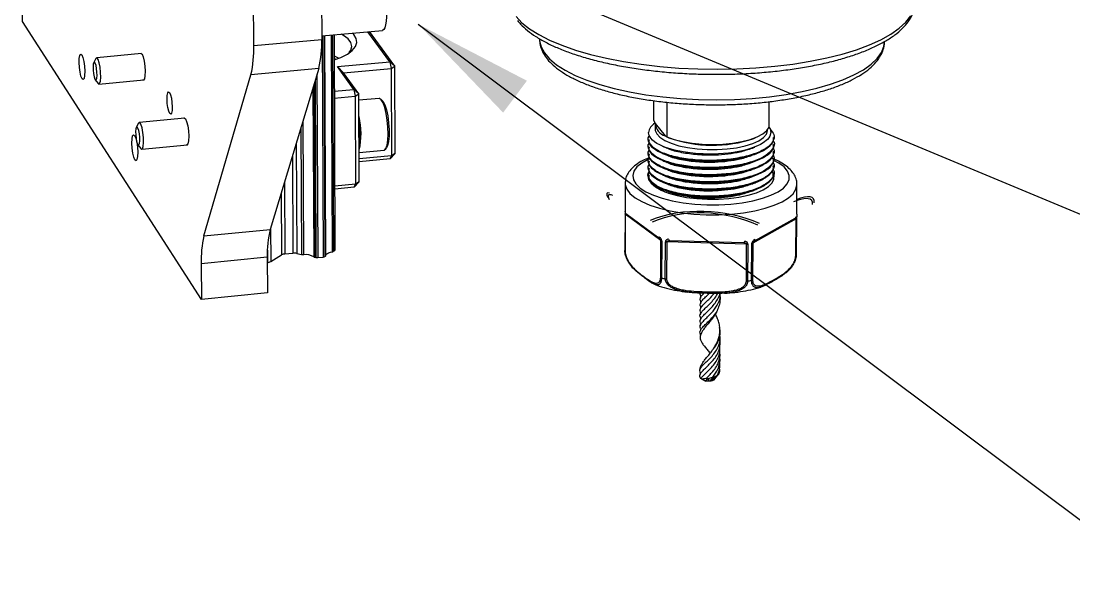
# Model space of a CAD drawing. Header units: millimetres. Extents: x 0 to 279, y 0 to 216.
# Drawn here: x 228.71 to 257.44, y 129.24 to 144.63 of the extents above; entities that cross this region are included whole.
import ezdxf

# ---------------------------------------------------------------- set-up
doc = ezdxf.new("R2010")
doc.units = ezdxf.units.MM
doc.layers.add('DIM', color=1, linetype='Continuous')
doc.dimstyles.new('SLDDIMSTYLE0', dxfattribs={"dimtxt": 0.18, "dimasz": 3.302, "dimexe": 0, "dimexo": 0.0625, "dimgap": 0, "dimtad": 0, "dimtih": 1, "dimtoh": 1, "dimdec": 0, "dimrnd": 1e-09, "dimzin": 0, "dimdsep": 46, "dimtxsty": 'Standard', "dimsah": 1, "dimcen": 0.09, "dimadec": 0, "dimazin": 0, "dimtfac": 3.302, "dimtdec": 0, "dimtofl": 0, "dimtmove": 0, "dimatfit": 3, "dimfxl": 0, "dimfrac": 2, "dimtolj": 1, "dimtzin": 0, "dimarcsym": 0})

msp = doc.modelspace()

# ---------------------------------------------------------------- linework, layer by layer
at = {"color": 7, "linetype": 'Continuous', "lineweight": 25}
for p, q in [((228.745, 144.616), (228.708, 147.431)), ((236.906, 145.744), (236.914, 144.132)), ((235.059, 143.961), (235.048, 145.575)), ((233.634, 137.038), (228.745, 144.616)), ((236.914, 144.226), (238.568, 144.379)), ((237.168, 144.249), (237.194, 138.334)), ((237.208, 144.253), (237.233, 138.349)), ((237.249, 144.257), (237.275, 138.375)), ((238.775, 143.522), (238.168, 144.342)), ((238.912, 143.402), (238.213, 144.346)), ((235.059, 143.961), (236.914, 144.132)), ((236.99, 144.233), (237.018, 138.216)), ((237.029, 138.23), (237.002, 144.234)), ((231.995, 143.743), (230.772, 143.631)), ((237.252, 143.681), (237.379, 143.622)), ((230.752, 143.612), (230.692, 143.5)), ((237.34, 143.389), (238.775, 143.522)), ((237.792, 142.766), (237.34, 143.389)), ((237.34, 143.389), (237.512, 143.221)), ((238.775, 143.522), (238.811, 143.342)), ((238.912, 143.402), (238.775, 143.522)), ((238.811, 143.342), (238.912, 143.402)), ((238.919, 141.02), (238.912, 143.402)), ((233.698, 138.77), (234.982, 143.168)), ((236.833, 143.341), (234.982, 143.168)), ((236.833, 143.341), (235.504, 138.945)), ((237.512, 143.221), (238.811, 143.342)), ((237.93, 142.645), (237.512, 143.221)), ((238.811, 143.342), (238.817, 140.958)), ((230.734, 143.028), (230.812, 142.929)), ((230.835, 142.914), (232.059, 143.028)), ((237.256, 142.716), (237.792, 142.766)), ((237.257, 142.531), (237.827, 142.584)), ((237.792, 142.766), (237.827, 142.584)), ((237.93, 142.645), (237.792, 142.766)), ((237.827, 142.584), (237.93, 142.645)), ((237.827, 142.584), (237.836, 140.184)), ((237.938, 140.246), (237.93, 142.645)), ((238.482, 142.521), (237.93, 142.469)), ((238.565, 142.466), (238.522, 142.504)), ((245.975, 141.919), (245.977, 142.46)), ((246.336, 142.417), (246.331, 141.474)), ((249.123, 141.741), (249.128, 142.434)), ((233.18, 141.983), (231.935, 141.865)), ((231.914, 141.846), (231.854, 141.732)), ((236.347, 141.732), (236.365, 138.264)), ((236.401, 141.911), (236.42, 138.258)), ((245.975, 141.919), (246.016, 141.837)), ((246.014, 141.81), (246.013, 141.68)), ((246.016, 141.837), (246.29, 141.496)), ((249.08, 141.654), (249.08, 141.667)), ((245.832, 141.404), (245.832, 141.389)), ((246.346, 141.468), (246.388, 141.45)), ((248.702, 141.431), (248.744, 141.447)), ((249.258, 141.457), (249.258, 141.472)), ((231.897, 141.252), (231.976, 141.151)), ((232.001, 141.136), (233.246, 141.254)), ((237.936, 141.042), (238.613, 141.107)), ((238.65, 141.131), (238.685, 141.176)), ((245.832, 141.21), (245.831, 141.194)), ((249.255, 141.068), (249.255, 141.083)), ((249.256, 141.262), (249.257, 141.278)), ((238.817, 140.958), (237.936, 140.874)), ((238.783, 140.875), (237.936, 140.794)), ((238.919, 141.02), (238.783, 140.875)), ((238.783, 140.875), (238.817, 140.958)), ((238.919, 141.02), (238.817, 140.958)), ((245.83, 140.821), (245.83, 140.805)), ((245.831, 141.015), (245.831, 141)), ((249.253, 140.873), (249.253, 140.889)), ((245.829, 140.626), (245.829, 140.611)), ((249.252, 140.679), (249.252, 140.694)), ((237.938, 140.246), (237.802, 140.1)), ((237.938, 140.246), (237.836, 140.184)), ((245.828, 140.432), (245.828, 140.417)), ((249.25, 140.484), (249.25, 140.5)), ((237.836, 140.184), (237.267, 140.129)), ((237.802, 140.1), (237.268, 140.049)), ((237.802, 140.1), (237.836, 140.184)), ((245.193, 140.21), (245.19, 139.431)), ((249.876, 139.365), (249.883, 140.17)), ((245.191, 139.372), (245.187, 138.366)), ((245.191, 139.373), (245.191, 139.372)), ((245.198, 139.361), (245.195, 138.355)), ((246.169, 138.645), (245.198, 139.361)), ((245.215, 139.378), (246.116, 138.714)), ((249.858, 139.231), (248.678, 138.575)), ((248.738, 138.64), (249.834, 139.249)), ((249.85, 138.225), (249.858, 139.231)), ((249.869, 139.243), (249.86, 138.236)), ((249.866, 138.281), (249.875, 139.287)), ((233.698, 138.77), (235.504, 138.945)), ((246.164, 137.633), (246.169, 138.645)), ((246.191, 138.635), (246.186, 137.623)), ((246.289, 137.598), (246.294, 138.61)), ((246.327, 138.606), (246.322, 137.594)), ((248.509, 138.545), (246.327, 138.606)), ((246.404, 138.642), (248.43, 138.586)), ((248.502, 137.532), (248.509, 138.545)), ((248.543, 138.547), (248.536, 137.534)), ((248.645, 137.554), (248.653, 138.567)), ((248.678, 138.575), (248.67, 137.562)), ((235.522, 138.068), (235.82, 138.251)), ((235.909, 138.276), (236.127, 138.297)), ((236.236, 138.292), (236.365, 138.264)), ((237.001, 138.205), (237.018, 138.216)), ((237.233, 138.349), (237.275, 138.375)), ((235.428, 138.187), (233.626, 138.01)), ((233.626, 138.01), (233.634, 137.038)), ((235.428, 138.187), (235.434, 137.216)), ((235.429, 138.043), (235.433, 138.043)), ((236.725, 138.187), (236.754, 138.181)), ((236.808, 138.178), (236.956, 138.193)), ((235.434, 137.216), (233.634, 137.038)), ((247.239, 135.145), (247.236, 135.121)), ((247.78, 135.117), (247.772, 135.161)), ((247.232, 134.923), (247.238, 134.892)), ((247.264, 134.883), (247.275, 134.877)), ((247.303, 134.852), (247.393, 134.805)), ((247.471, 134.853), (247.422, 134.857)), ((247.471, 134.853), (247.423, 134.857)), ((247.5, 134.804), (247.46, 134.801)), ((247.489, 134.883), (247.583, 134.918)), ((247.62, 134.845), (247.61, 134.835)), ((247.62, 134.845), (247.7, 134.944)), ((247.726, 134.99), (247.728, 134.988))]:
    msp.add_line(p, q, dxfattribs=at)
at = {"color": 8, "linetype": 'Continuous', "lineweight": 25}
for p, q in [((236.928, 144.227), (236.956, 138.193)), ((236.973, 144.231), (237.001, 138.205)), ((237.29, 143.594), (237.252, 143.612)), ((236.784, 143.18), (236.808, 138.178)), ((236.674, 142.816), (236.697, 138.198)), ((236.702, 142.908), (236.725, 138.187)), ((236.73, 143.001), (236.754, 138.181)), ((236.22, 141.313), (236.236, 138.292)), ((236.112, 140.957), (236.127, 138.297)), ((235.897, 140.246), (235.909, 138.276)), ((235.81, 139.956), (235.82, 138.251)), ((235.516, 138.986), (235.522, 138.068)), ((235.431, 138.38), (235.433, 138.043))]:
    msp.add_line(p, q, dxfattribs=at)
at = {"color": 7, "linetype": 'Continuous', "lineweight": 25, "flags": 128}
for points in [[(238.686, 144.878), (238.683, 144.745), (238.673, 144.626), (238.656, 144.527), (238.633, 144.451), (238.605, 144.401), (238.573, 144.379), (238.568, 144.379)], [(237.252, 143.571), (237.436, 143.641), (237.614, 143.733), (237.748, 143.833), (237.834, 143.94), (237.87, 144.049), (237.855, 144.158), (237.79, 144.264), (237.752, 144.303)], [(237.666, 143.77), (237.707, 143.835), (237.731, 143.939), (237.707, 144.043), (237.633, 144.143), (237.512, 144.238), (237.448, 144.275)], [(230.294, 143.498), (230.298, 143.614), (230.313, 143.695), (230.337, 143.728), (230.367, 143.708), (230.396, 143.639), (230.422, 143.53), (230.44, 143.398), (230.447, 143.264), (230.442, 143.147), (230.427, 143.066), (230.403, 143.034), (230.374, 143.054), (230.344, 143.124), (230.319, 143.233), (230.301, 143.364), (230.294, 143.498)], [(231.965, 143.741), (231.977, 143.749), (232.009, 143.728), (232.041, 143.655), (232.068, 143.541), (232.087, 143.402), (232.095, 143.261)], [(230.685, 143.197), (230.701, 143.112), (230.721, 143.049), (230.743, 143.02), (230.762, 143.028), (230.776, 143.072), (230.782, 143.145), (230.78, 143.237), (230.771, 143.334), (230.754, 143.419), (230.734, 143.482), (230.713, 143.511), (230.694, 143.503), (230.68, 143.459), (230.673, 143.385), (230.675, 143.294), (230.685, 143.197)], [(230.812, 142.929), (230.825, 142.917), (230.853, 142.928), (230.873, 142.992), (230.882, 143.099), (230.88, 143.232), (230.866, 143.371), (230.842, 143.496), (230.813, 143.586), (230.782, 143.628), (230.754, 143.617), (230.752, 143.612)], [(232.095, 143.261), (232.09, 143.139), (232.073, 143.054), (232.047, 143.02), (232.029, 143.025)], [(232.694, 142.502), (232.698, 142.603), (232.712, 142.674), (232.734, 142.702), (232.76, 142.685), (232.787, 142.623), (232.81, 142.528), (232.826, 142.412), (232.833, 142.295), (232.828, 142.193), (232.814, 142.123), (232.792, 142.095), (232.766, 142.113), (232.739, 142.174), (232.716, 142.27), (232.7, 142.385), (232.694, 142.502)], [(238.613, 141.107), (238.623, 141.11), (238.663, 141.153), (238.695, 141.245), (238.715, 141.379), (238.723, 141.546), (238.718, 141.733), (238.7, 141.926), (238.67, 142.11), (238.632, 142.273), (238.587, 142.401), (238.54, 142.486), (238.493, 142.52), (238.482, 142.521)], [(238.565, 142.466), (238.589, 142.438), (238.636, 142.346), (238.679, 142.21), (238.714, 142.043), (238.739, 141.857), (238.752, 141.668), (238.751, 141.492), (238.738, 141.341), (238.712, 141.23), (238.685, 141.176)], [(233.149, 141.98), (233.162, 141.988), (233.194, 141.966), (233.227, 141.891), (233.256, 141.774), (233.275, 141.633), (233.283, 141.489)], [(231.862, 141.341), (231.883, 141.276), (231.906, 141.244), (231.925, 141.25), (231.94, 141.293), (231.947, 141.367), (231.946, 141.46), (231.936, 141.558), (231.92, 141.647), (231.899, 141.712), (231.876, 141.743), (231.857, 141.737), (231.842, 141.694), (231.835, 141.62), (231.836, 141.527), (231.846, 141.429), (231.862, 141.341)], [(231.976, 141.151), (231.989, 141.139), (232.018, 141.148), (232.039, 141.211), (232.05, 141.318), (232.048, 141.453), (232.034, 141.595), (232.009, 141.723), (231.979, 141.817), (231.947, 141.862), (231.918, 141.853), (231.914, 141.846)], [(249.118, 141.735), (249.148, 141.691), (249.165, 141.641), (249.17, 141.593), (249.146, 141.494), (249.116, 141.444), (249.076, 141.397), (248.963, 141.307), (248.889, 141.264), (248.809, 141.224), (248.618, 141.152), (248.509, 141.12), (248.396, 141.092), (248.147, 141.046), (248.013, 141.029), (247.88, 141.016), (247.604, 141.002), (247.462, 141.001), (247.323, 141.005), (247.184, 141.012), (247.045, 141.024), (246.909, 141.041), (246.781, 141.06), (246.539, 141.111), (246.426, 141.142), (246.323, 141.176), (246.228, 141.212), (246.14, 141.252), (246.062, 141.295), (245.997, 141.338), (245.942, 141.384), (245.897, 141.432), (245.864, 141.481), (245.842, 141.534), (245.833, 141.588), (245.833, 141.588)], [(246.013, 141.68), (246.015, 141.65), (246.055, 141.553), (246.142, 141.46), (246.275, 141.373), (246.449, 141.296), (246.659, 141.23), (246.897, 141.179), (247.157, 141.144), (247.43, 141.125), (247.706, 141.125), (247.977, 141.142)], [(246.331, 141.474), (246.531, 141.402), (246.763, 141.343), (247.02, 141.3), (247.294, 141.273), (247.576, 141.264), (247.857, 141.272), (248.128, 141.298), (248.38, 141.341), (248.607, 141.399), (248.799, 141.471), (248.952, 141.553), (249.061, 141.644), (249.123, 141.741)], [(231.732, 141.298), (231.736, 141.417), (231.753, 141.498), (231.778, 141.531), (231.808, 141.51), (231.839, 141.438), (231.856, 141.373)], [(233.283, 141.489), (233.277, 141.365), (233.26, 141.28), (233.233, 141.246), (233.215, 141.251)], [(247.977, 141.142), (248.234, 141.176), (248.469, 141.226), (248.674, 141.29), (248.842, 141.366), (248.968, 141.452), (249.048, 141.545), (249.079, 141.642), (249.08, 141.654)], [(231.865, 141.333), (231.866, 141.325), (231.884, 141.19), (231.892, 141.053), (231.887, 140.935), (231.871, 140.853), (231.845, 140.82), (231.815, 140.842), (231.784, 140.914), (231.757, 141.026), (231.739, 141.161), (231.732, 141.298), (231.732, 141.298)], [(247.443, 139.77), (247.737, 139.77), (248.026, 139.789), (248.3, 139.826), (248.552, 139.878), (248.774, 139.946), (248.96, 140.026), (249.105, 140.117), (249.205, 140.215), (249.256, 140.318), (249.258, 140.423), (249.21, 140.527), (249.207, 140.531)], [(245.833, 140.492), (245.815, 140.413), (245.834, 140.308), (245.902, 140.205), (246.018, 140.107), (246.178, 140.017), (246.378, 139.938), (246.611, 139.872), (246.872, 139.821), (247.152, 139.787), (247.443, 139.77)], [(237.029, 138.243), (237.03, 138.247), (237.037, 138.263), (237.051, 138.277), (237.07, 138.292), (237.094, 138.304), (237.124, 138.316), (237.157, 138.326), (237.194, 138.334)]]:
    msp.add_lwpolyline(points, dxfattribs=at)
at = {"color": 8, "linetype": 'Continuous', "lineweight": 25, "flags": 128}
for points in [[(242.216, 144.76), (242.377, 144.588), (242.584, 144.422), (242.835, 144.263), (243.13, 144.111), (243.465, 143.97), (243.838, 143.84), (244.245, 143.722), (244.682, 143.617), (245.146, 143.527), (245.633, 143.452), (246.138, 143.393), (246.656, 143.351), (247.182, 143.325), (247.713, 143.317), (248.241, 143.327), (248.764, 143.353), (249.276, 143.397), (249.772, 143.457), (250.247, 143.534), (250.698, 143.625), (251.119, 143.731), (251.508, 143.85), (251.861, 143.981), (252.175, 144.124), (252.447, 144.276), (252.675, 144.436), (252.857, 144.603), (252.992, 144.774)], [(242.854, 144.132), (242.857, 144.094), (242.899, 143.927), (242.99, 143.761), (243.131, 143.598), (243.32, 143.441), (243.554, 143.291), (243.832, 143.149), (244.151, 143.018), (244.507, 142.898), (244.897, 142.792), (245.316, 142.7), (245.76, 142.623), (246.225, 142.563), (246.704, 142.519), (247.192, 142.493), (247.685, 142.485), (248.177, 142.495), (248.662, 142.522), (249.134, 142.567), (249.589, 142.629), (250.022, 142.707), (250.427, 142.8), (250.801, 142.908), (251.139, 143.028), (251.438, 143.161), (251.695, 143.303), (251.907, 143.454), (252.072, 143.611), (252.188, 143.774), (252.255, 143.941), (252.272, 144.075)], [(237.252, 143.598), (237.257, 143.595), (237.273, 143.587)], [(245.872, 140.88), (245.818, 140.856), (245.645, 140.758), (245.516, 140.651), (245.434, 140.538), (245.401, 140.421), (245.418, 140.303), (245.485, 140.187), (245.601, 140.076), (245.762, 139.972), (245.965, 139.877), (246.206, 139.795), (246.479, 139.726), (246.777, 139.673), (247.093, 139.637), (247.42, 139.619)], [(247.42, 139.619), (247.75, 139.619), (248.075, 139.637), (248.387, 139.673), (248.678, 139.726), (248.943, 139.795), (249.174, 139.878), (249.366, 139.972), (249.514, 140.076), (249.616, 140.188), (249.669, 140.304), (249.672, 140.421), (249.625, 140.538), (249.53, 140.651), (249.388, 140.758), (249.256, 140.831)], [(245.193, 140.21), (245.195, 140.169), (245.236, 140.047), (245.326, 139.927), (245.464, 139.812), (245.646, 139.706), (245.869, 139.61), (246.129, 139.526), (246.419, 139.457), (246.733, 139.403), (247.065, 139.367), (247.408, 139.348)], [(247.408, 139.348), (247.753, 139.348), (248.093, 139.365), (248.421, 139.401), (248.731, 139.454), (249.014, 139.523), (249.265, 139.606), (249.478, 139.701), (249.65, 139.807), (249.776, 139.921), (249.854, 140.041), (249.882, 140.164), (249.883, 140.176)]]:
    msp.add_lwpolyline(points, dxfattribs=at)
at = {"color": 7, "linetype": 'Continuous', "lineweight": 25}
for centre, radius, start, end in [((232.05, 143.854), 3.01, 346.839, 2.0327), ((233.989, 144.032), 2.927, 346.3458, 1.9638), ((235.937, 141.561), 2.049, 347.2865, 13.1316), ((235.358, 141.496), 2.6, 352.385, 7.9027), ((246.17, 141.55), 0.339, 120.1121, 173.5143), ((246.399, 141.864), 0.384, 183.9372, 253.4538), ((247.573, 144.726), 3.484, 250.1125, 288.9214), ((246.652, 140.788), 0.894, 227.9091, 246.7575), ((245.259, 139.431), 0.0695, 179.8321, 230.2896), ((249.792, 139.305), 0.0696, 306.718, 357.0717), ((249.851, 139.249), 0.0194, 293.202, 341.2446), ((238.23, 138.29), 2.803, 166.4768, 182.1053), ((236.507, 138.119), 2.883, 166.9669, 182.1703), ((246.146, 138.729), 0.0339, 146.3824, 206.1483), ((246.206, 138.701), 0.0671, 236.323, 257.1886), ((246.33, 138.771), 0.165, 257.3042, 268.7064), ((246.45, 138.709), 0.0807, 197.6744, 235.537), ((248.382, 138.654), 0.0836, 305.446, 340.6208), ((248.515, 138.722), 0.177, 268.2227, 279.1067), ((248.639, 138.651), 0.0858, 279.4117, 297.1098), ((248.696, 138.651), 0.0429, 345.281, 32.5196), ((235.922, 138.057), 0.22, 93.3856, 117.6382), ((236.164, 137.933), 0.366, 78.6502, 95.8005), ((236.411, 138.42), 0.163, 253.5324, 273.0573), ((236.462, 137.78), 0.479, 60.706, 95.0994), ((237.011, 138.233), 0.0184, 291.2808, 351.6875), ((237.187, 138.408), 0.0745, 275.1953, 308.1485), ((249.842, 138.242), 0.0195, 293.512, 341.4908), ((249.545, 138.299), 0.321, 348.7184, 356.7793), ((235.42, 138.263), 0.22, 273.4021, 297.6505), ((236.737, 138.258), 0.0717, 235.8218, 260.3638), ((236.79, 138.361), 0.183, 258.6428, 275.8033), ((236.95, 138.302), 0.109, 273.3624, 297.769), ((246.201, 137.688), 0.0667, 236.0486, 257.0525), ((247.223, 141.55), 4.061, 255.2171, 256.7112), ((246.325, 137.757), 0.163, 257.1813, 268.6925), ((248.508, 137.707), 0.175, 268.2056, 279.1958), ((247.756, 142.193), 4.723, 279.5047, 280.8566), ((248.631, 137.638), 0.0851, 279.5109, 297.3461)]:
    msp.add_arc(centre, radius, start, end, dxfattribs=at)
at = {"color": 8, "linetype": 'Continuous', "lineweight": 25}
for centre, radius, start, end in [((245.206, 139.373), 0.0145, 185.3942, 239.9293), ((245.202, 138.368), 0.0146, 185.2614, 239.5483)]:
    msp.add_arc(centre, radius, start, end, dxfattribs=at)
at = {"color": 7, "linetype": 'Continuous', "lineweight": 25}
for centre, major_axis, ratio, start_param, end_param in [((247.521, 137.513), (2.826, -2.419), 0.085067, 2.983862, 3.366092), ((247.477, 137.46), (2.741, -2.422), 0.089803, 2.916337, 3.365668), ((247.561, 137.458), (2.722, 2.282), 0.171754, 6.109859, 6.767929), ((247.521, 137.513), (2.808, 2.275), 0.166279, 6.113317, 6.747523), ((247.521, 137.513), (2.823, -0.369), 0.669702, 1.164188, 2.277332), ((247.518, 137.45), (2.736, -0.396), 0.696856, 1.180718, 2.286451)]:
    msp.add_ellipse(centre, major_axis=major_axis, ratio=ratio, start_param=start_param, end_param=end_param, dxfattribs=at)
for points, knots in [([(242.254, 144.649), (242.281, 144.616), (242.36, 144.521), (242.522, 144.373), (242.752, 144.207), (243.023, 144.051), (243.331, 143.905), (243.673, 143.77), (244.045, 143.648), (244.446, 143.539), (244.871, 143.443), (245.319, 143.361), (245.784, 143.293), (246.264, 143.241), (246.755, 143.203), (247.253, 143.182), (247.752, 143.176), (248.251, 143.186), (248.744, 143.212), (249.227, 143.253), (249.696, 143.31), (250.148, 143.381), (250.579, 143.467), (250.986, 143.566), (251.365, 143.679), (251.714, 143.804), (252.031, 143.941), (252.313, 144.091), (252.558, 144.252), (252.763, 144.426), (252.926, 144.611), (253.04, 144.805), (253.105, 144.987), (253.11, 145.102), (253.112, 145.149)], [0, 0, 0, 0, 0.017048, 0.048905, 0.0812485, 0.1138679, 0.1464019, 0.1787855, 0.2110246, 0.2431439, 0.2751695, 0.3071238, 0.3390246, 0.3708867, 0.4027217, 0.4345396, 0.4663492, 0.4981584, 0.529973, 0.5618008, 0.5936509, 0.6255336, 0.6574612, 0.6894492, 0.7215168, 0.7536882, 0.7859926, 0.8184615, 0.8511153, 0.8839241, 0.9166092, 0.9485816, 0.9791853, 1, 1, 1, 1]), ([(242.858, 144.126), (242.861, 144.076), (242.868, 143.965), (242.932, 143.799), (243.035, 143.63), (243.18, 143.466), (243.369, 143.307), (243.601, 143.157), (243.872, 143.016), (244.177, 142.886), (244.514, 142.769), (244.88, 142.666), (245.27, 142.575), (245.681, 142.499), (246.11, 142.438), (246.553, 142.392), (247.005, 142.361), (247.463, 142.346), (247.922, 142.347), (248.377, 142.364), (248.824, 142.397), (249.259, 142.446), (249.678, 142.509), (250.077, 142.587), (250.452, 142.679), (250.8, 142.784), (251.119, 142.903), (251.405, 143.034), (251.656, 143.177), (251.871, 143.334), (252.044, 143.503), (252.169, 143.678), (252.244, 143.86), (252.276, 143.991), (252.27, 144.063), (252.27, 144.072)], [0, 0, 0, 0, 0.02323, 0.051031, 0.079647, 0.109747, 0.141258, 0.173548, 0.205981, 0.238261, 0.270356, 0.302294, 0.334108, 0.36583, 0.397485, 0.429091, 0.460666, 0.492222, 0.523771, 0.555324, 0.586888, 0.618476, 0.650101, 0.681779, 0.71353, 0.745381, 0.777364, 0.80952, 0.841889, 0.874485, 0.907178, 0.939374, 0.966801, 0.995976, 1, 1, 1, 1]), ([(249.151, 141.683), (249.191, 141.635), (249.285, 141.522), (249.244, 141.337), (249.057, 141.153), (248.723, 140.997), (248.279, 140.885), (247.764, 140.827), (247.231, 140.826), (246.725, 140.884), (246.299, 140.992), (245.987, 141.139), (245.838, 141.311), (245.8, 141.436), (245.855, 141.494), (245.857, 141.496)], [0, 0, 0, 0, 0.065238, 0.150765, 0.234888, 0.319472, 0.404857, 0.488433, 0.573864, 0.658333, 0.742565, 0.828066, 0.911673, 0.996948, 1, 1, 1, 1]), ([(245.85, 141.388), (245.845, 141.37), (245.824, 141.293), (245.95, 141.157), (246.221, 141.004), (246.63, 140.887), (247.122, 140.818), (247.613, 140.807), (248.054, 140.841), (248.456, 140.909), (248.833, 141.023), (249.117, 141.185), (249.259, 141.337), (249.243, 141.43), (249.238, 141.457)], [0, 0, 0, 0, 0.030846, 0.127705, 0.226499, 0.324734, 0.421974, 0.521098, 0.595633, 0.670445, 0.76451, 0.861658, 0.960005, 1, 1, 1, 1]), ([(246.29, 141.496), (246.299, 141.49), (246.313, 141.482), (246.327, 141.476), (246.331, 141.474)], [0, 0, 0, 0, 0.712112, 1, 1, 1, 1]), ([(249.232, 141.169), (249.237, 141.162), (249.288, 141.09), (249.234, 140.947), (249.055, 140.763), (248.719, 140.606), (248.277, 140.494), (247.762, 140.436), (247.228, 140.435), (246.723, 140.493), (246.297, 140.601), (245.985, 140.749), (245.836, 140.921), (245.799, 141.048), (245.856, 141.108), (245.859, 141.111)], [0, 0, 0, 0, 0.010171, 0.100547, 0.189439, 0.278817, 0.369043, 0.457357, 0.547631, 0.636889, 0.725895, 0.816244, 0.90459, 0.994699, 1, 1, 1, 1]), ([(249.234, 141.364), (249.239, 141.356), (249.29, 141.285), (249.235, 141.142), (249.057, 140.958), (248.721, 140.802), (248.278, 140.689), (247.763, 140.631), (247.229, 140.631), (246.724, 140.688), (246.298, 140.797), (245.986, 140.944), (245.837, 141.116), (245.8, 141.243), (245.857, 141.302), (245.86, 141.306)], [0, 0, 0, 0, 0.01026, 0.100619, 0.189494, 0.278856, 0.369065, 0.457362, 0.547619, 0.636861, 0.72585, 0.816182, 0.904511, 0.994604, 1, 1, 1, 1]), ([(245.849, 141.194), (245.844, 141.175), (245.823, 141.099), (245.95, 140.962), (246.22, 140.809), (246.629, 140.691), (247.121, 140.622), (247.612, 140.612), (248.053, 140.645), (248.454, 140.713), (248.831, 140.828), (249.115, 140.99), (249.257, 141.143), (249.241, 141.235), (249.237, 141.262)], [0, 0, 0, 0, 0.030846, 0.127705, 0.226499, 0.324734, 0.421974, 0.521098, 0.595633, 0.670445, 0.76451, 0.861658, 0.960005, 1, 1, 1, 1]), ([(246.216, 141.217), (246.237, 141.209), (246.278, 141.191), (246.32, 141.174), (246.341, 141.165)], [0, 0, 0, 0, 0.500021, 1, 1, 1, 1]), ([(246.347, 141.166), (246.355, 141.162), (246.446, 141.111), (246.728, 141.045), (247.163, 140.981), (247.61, 140.973), (248.006, 141.005), (248.364, 141.063), (248.559, 141.131), (248.664, 141.167)], [0, 0, 0, 0, 0.018049, 0.199489, 0.37909, 0.562171, 0.699695, 0.837721, 1, 1, 1, 1]), ([(248.666, 141.166), (248.687, 141.174), (248.71, 141.183), (248.733, 141.193), (248.736, 141.194)], [0, 0, 0, 0, 0.887963, 1, 1, 1, 1]), ([(245.849, 140.9), (245.79, 140.875), (245.656, 140.819), (245.487, 140.713), (245.346, 140.59), (245.253, 140.457), (245.2, 140.331), (245.198, 140.247), (245.198, 140.211)], [0, 0, 0, 0, 0.16116, 0.360826, 0.564145, 0.730456, 0.883834, 1, 1, 1, 1]), ([(249.231, 140.975), (249.236, 140.967), (249.287, 140.896), (249.232, 140.752), (249.054, 140.567), (248.718, 140.411), (248.275, 140.298), (247.761, 140.24), (247.227, 140.24), (246.722, 140.297), (246.296, 140.406), (245.984, 140.554), (245.835, 140.727), (245.798, 140.854), (245.855, 140.913), (245.858, 140.917)], [0, 0, 0, 0, 0.010083, 0.100476, 0.189384, 0.278779, 0.369021, 0.457352, 0.547642, 0.636917, 0.72594, 0.816305, 0.904668, 0.994794, 1, 1, 1, 1]), ([(245.847, 140.805), (245.842, 140.786), (245.821, 140.709), (245.948, 140.573), (246.218, 140.418), (246.627, 140.3), (247.119, 140.231), (247.609, 140.221), (248.05, 140.254), (248.452, 140.322), (248.828, 140.437), (249.112, 140.6), (249.254, 140.753), (249.238, 140.846), (249.234, 140.873)], [0, 0, 0, 0, 0.030846, 0.127705, 0.226499, 0.324734, 0.421974, 0.521098, 0.595633, 0.670445, 0.76451, 0.861658, 0.960005, 1, 1, 1, 1]), ([(245.848, 140.999), (245.843, 140.981), (245.822, 140.904), (245.949, 140.767), (246.219, 140.613), (246.628, 140.496), (247.12, 140.427), (247.611, 140.416), (248.052, 140.45), (248.453, 140.518), (248.83, 140.632), (249.113, 140.795), (249.256, 140.948), (249.24, 141.041), (249.235, 141.068)], [0, 0, 0, 0, 0.030846, 0.127705, 0.226499, 0.324734, 0.421974, 0.521098, 0.595633, 0.670445, 0.76451, 0.861658, 0.960005, 1, 1, 1, 1]), ([(246.216, 141.021), (246.237, 141.013), (246.278, 140.996), (246.32, 140.978), (246.34, 140.97)], [0, 0, 0, 0, 0.500023, 1, 1, 1, 1]), ([(246.219, 140.825), (246.239, 140.816), (246.28, 140.799), (246.322, 140.782), (246.342, 140.773)], [0, 0, 0, 0, 0.500026, 1, 1, 1, 1]), ([(246.347, 140.971), (246.355, 140.966), (246.445, 140.916), (246.727, 140.849), (247.162, 140.786), (247.608, 140.778), (248.005, 140.809), (248.363, 140.868), (248.558, 140.936), (248.664, 140.972)], [0, 0, 0, 0, 0.017687, 0.199094, 0.37866, 0.561707, 0.699205, 0.837205, 1, 1, 1, 1]), ([(249.877, 140.179), (249.878, 140.206), (249.879, 140.281), (249.834, 140.4), (249.753, 140.528), (249.634, 140.647), (249.473, 140.758), (249.327, 140.838), (249.225, 140.876), (249.202, 140.884)], [0, 0, 0, 0, 0.084251, 0.237222, 0.393669, 0.563585, 0.749574, 0.944232, 1, 1, 1, 1]), ([(249.228, 140.586), (249.233, 140.579), (249.284, 140.507), (249.229, 140.363), (249.051, 140.178), (248.715, 140.021), (248.273, 139.908), (247.758, 139.849), (247.225, 139.849), (246.72, 139.907), (246.294, 140.016), (245.982, 140.165), (245.833, 140.338), (245.796, 140.465), (245.853, 140.525), (245.856, 140.528)], [0, 0, 0, 0, 0.009907, 0.100333, 0.189274, 0.278702, 0.368978, 0.457341, 0.547665, 0.636973, 0.726029, 0.816428, 0.904823, 0.994982, 1, 1, 1, 1]), ([(249.23, 140.78), (249.235, 140.773), (249.285, 140.701), (249.231, 140.558), (249.052, 140.373), (248.717, 140.216), (248.274, 140.103), (247.759, 140.045), (247.226, 140.044), (246.721, 140.102), (246.295, 140.211), (245.983, 140.359), (245.834, 140.532), (245.797, 140.66), (245.854, 140.719), (245.857, 140.722)], [0, 0, 0, 0, 0.009994, 0.100404, 0.189329, 0.278741, 0.369, 0.457347, 0.547654, 0.636945, 0.725984, 0.816367, 0.904745, 0.994888, 1, 1, 1, 1]), ([(245.846, 140.61), (245.841, 140.592), (245.82, 140.515), (245.947, 140.378), (246.218, 140.223), (246.626, 140.105), (247.117, 140.036), (247.608, 140.025), (248.049, 140.059), (248.45, 140.127), (248.827, 140.242), (249.11, 140.405), (249.253, 140.559), (249.237, 140.652), (249.232, 140.679)], [0, 0, 0, 0, 0.030846, 0.127705, 0.226499, 0.324734, 0.421974, 0.521098, 0.595633, 0.670445, 0.76451, 0.861658, 0.960005, 1, 1, 1, 1]), ([(246.224, 140.627), (246.246, 140.618), (246.29, 140.6), (246.334, 140.582), (246.355, 140.573)], [0, 0, 0, 0, 0.5000103, 1, 1, 1, 1]), ([(246.348, 140.774), (246.356, 140.77), (246.445, 140.72), (246.726, 140.654), (247.161, 140.59), (247.607, 140.582), (248.003, 140.613), (248.362, 140.672), (248.557, 140.74), (248.662, 140.777)], [0, 0, 0, 0, 0.015862, 0.197626, 0.377546, 0.560954, 0.698723, 0.836994, 1, 1, 1, 1]), ([(246.359, 140.573), (246.362, 140.571), (246.449, 140.523), (246.726, 140.459), (247.16, 140.395), (247.606, 140.387), (248.002, 140.418), (248.36, 140.477), (248.554, 140.545), (248.659, 140.581)], [0, 0, 0, 0, 0.0078, 0.191239, 0.372817, 0.557914, 0.696952, 0.836498, 1, 1, 1, 1]), ([(245.846, 140.416), (245.841, 140.398), (245.82, 140.32), (245.946, 140.183), (246.217, 140.028), (246.625, 139.91), (247.116, 139.84), (247.607, 139.83), (248.048, 139.863), (248.449, 139.932), (248.825, 140.047), (249.109, 140.21), (249.251, 140.364), (249.235, 140.457), (249.231, 140.484)], [0, 0, 0, 0, 0.030846, 0.127705, 0.226499, 0.324734, 0.421974, 0.521098, 0.595633, 0.670445, 0.76451, 0.861658, 0.960005, 1, 1, 1, 1]), ([(246.221, 140.237), (246.242, 140.229), (246.283, 140.212), (246.324, 140.195), (246.345, 140.186)], [0, 0, 0, 0, 0.50002, 1, 1, 1, 1]), ([(246.225, 140.431), (246.246, 140.423), (246.287, 140.406), (246.328, 140.388), (246.349, 140.38)], [0, 0, 0, 0, 0.500017, 1, 1, 1, 1]), ([(246.353, 140.38), (246.358, 140.377), (246.446, 140.329), (246.724, 140.263), (247.159, 140.199), (247.605, 140.191), (248.001, 140.223), (248.357, 140.281), (248.55, 140.349), (248.653, 140.385)], [0, 0, 0, 0, 0.010983, 0.194249, 0.375657, 0.560581, 0.699489, 0.838903, 1, 1, 1, 1]), ([(248.647, 140.185), (248.668, 140.193), (248.708, 140.209), (248.749, 140.226), (248.77, 140.234)], [0, 0, 0, 0, 0.499985, 1, 1, 1, 1]), ([(246.22, 140.042), (246.241, 140.034), (246.282, 140.017), (246.323, 140), (246.343, 139.991)], [0, 0, 0, 0, 0.500023, 1, 1, 1, 1]), ([(246.349, 139.992), (246.354, 139.989), (246.443, 139.939), (246.722, 139.873), (247.156, 139.809), (247.602, 139.801), (247.998, 139.832), (248.35, 139.89), (248.54, 139.957), (248.64, 139.992)], [0, 0, 0, 0, 0.013052, 0.196861, 0.378807, 0.564278, 0.703598, 0.843425, 1, 1, 1, 1]), ([(246.35, 140.187), (246.355, 140.183), (246.444, 140.134), (246.723, 140.068), (247.157, 140.004), (247.604, 139.996), (247.999, 140.027), (248.353, 140.086), (248.543, 140.152), (248.644, 140.187)], [0, 0, 0, 0, 0.012923, 0.1965, 0.378214, 0.56345, 0.702592, 0.842242, 1, 1, 1, 1]), ([(248.643, 139.989), (248.664, 139.997), (248.705, 140.014), (248.746, 140.03), (248.767, 140.038)], [0, 0, 0, 0, 0.499977, 1, 1, 1, 1]), ([(245.19, 139.431), (245.19, 139.43), (245.19, 139.428), (245.191, 139.415), (245.191, 139.396), (245.191, 139.38), (245.191, 139.373)], [0, 0, 0, 0, 0.303321, 0.623696, 0.830951, 1, 1, 1, 1]), ([(245.198, 139.361), (245.198, 139.363), (245.198, 139.367), (245.2, 139.373), (245.202, 139.38), (245.208, 139.381), (245.213, 139.379), (245.215, 139.378)], [0, 0, 0, 0, 0.073781, 0.124963, 0.307499, 0.64616, 1, 1, 1, 1]), ([(249.876, 139.365), (249.876, 139.357), (249.875, 139.34), (249.875, 139.312), (249.875, 139.295), (249.875, 139.287)], [0, 0, 0, 0, 0.352463, 0.709104, 1, 1, 1, 1]), ([(249.834, 139.249), (249.839, 139.251), (249.847, 139.253), (249.855, 139.247), (249.857, 139.242), (249.858, 139.237), (249.858, 139.233), (249.858, 139.231)], [0, 0, 0, 0, 0.578008, 0.777709, 0.869572, 0.944206, 1, 1, 1, 1]), ([(249.869, 139.243), (249.869, 139.246), (249.869, 139.258), (249.869, 139.275), (249.867, 139.296), (249.864, 139.299), (249.861, 139.302)], [0, 0, 0, 0, 0.078333, 0.284462, 0.49048, 1, 1, 1, 1]), ([(246.116, 138.714), (246.128, 138.704), (246.144, 138.69), (246.161, 138.669), (246.166, 138.658), (246.168, 138.651), (246.169, 138.647), (246.169, 138.645)], [0, 0, 0, 0, 0.578008, 0.777709, 0.869572, 0.944206, 1, 1, 1, 1]), ([(246.191, 138.635), (246.191, 138.639), (246.19, 138.652), (246.183, 138.674), (246.166, 138.701), (246.144, 138.726), (246.127, 138.74), (246.118, 138.747)], [0, 0, 0, 0, 0.078188, 0.283934, 0.489569, 0.740446, 1, 1, 1, 1]), ([(246.373, 138.684), (246.361, 138.681), (246.338, 138.674), (246.312, 138.656), (246.297, 138.634), (246.295, 138.617), (246.294, 138.61)], [0, 0, 0, 0, 0.303321, 0.623696, 0.830951, 1, 1, 1, 1]), ([(246.327, 138.606), (246.327, 138.608), (246.327, 138.612), (246.332, 138.62), (246.346, 138.63), (246.372, 138.638), (246.393, 138.641), (246.404, 138.642)], [0, 0, 0, 0, 0.073781, 0.124963, 0.307499, 0.64616, 1, 1, 1, 1]), ([(248.43, 138.586), (248.439, 138.584), (248.458, 138.581), (248.478, 138.574), (248.492, 138.567), (248.498, 138.563), (248.503, 138.559), (248.505, 138.556), (248.507, 138.553), (248.509, 138.55), (248.509, 138.548), (248.509, 138.546), (248.509, 138.545)], [0, 0, 0, 0, 0.2872422, 0.5779162, 0.677097, 0.7776128, 0.8232493, 0.8694536, 0.9064024, 0.9441604, 0.9717813, 1, 1, 1, 1]), ([(248.543, 138.547), (248.543, 138.549), (248.543, 138.552), (248.542, 138.56), (248.539, 138.57), (248.533, 138.581), (248.525, 138.591), (248.512, 138.603), (248.491, 138.616), (248.471, 138.623), (248.461, 138.626)], [0, 0, 0, 0, 0.038929, 0.078143, 0.179307, 0.284551, 0.386491, 0.490322, 0.740829, 1, 1, 1, 1]), ([(248.733, 138.674), (248.721, 138.666), (248.698, 138.65), (248.672, 138.621), (248.656, 138.591), (248.654, 138.574), (248.653, 138.567)], [0, 0, 0, 0, 0.303321, 0.623696, 0.830951, 1, 1, 1, 1]), ([(248.678, 138.575), (248.678, 138.577), (248.678, 138.581), (248.682, 138.591), (248.693, 138.606), (248.713, 138.624), (248.73, 138.635), (248.738, 138.64)], [0, 0, 0, 0, 0.073781, 0.124963, 0.307499, 0.64616, 1, 1, 1, 1]), ([(246.1, 137.436), (246.092, 137.434), (246.081, 137.431), (246.061, 137.431), (246.041, 137.433), (246.015, 137.44), (245.985, 137.452), (245.947, 137.47), (245.907, 137.495), (245.876, 137.515), (245.856, 137.529), (245.838, 137.541), (245.818, 137.556), (245.791, 137.576), (245.754, 137.603), (245.707, 137.638), (245.667, 137.668), (245.632, 137.695), (245.597, 137.722), (245.553, 137.758), (245.509, 137.794), (245.469, 137.831), (245.427, 137.871), (245.385, 137.916), (245.35, 137.959), (245.324, 137.993), (245.304, 138.023), (245.285, 138.052), (245.268, 138.083), (245.253, 138.112), (245.236, 138.148), (245.215, 138.201), (245.2, 138.257), (245.191, 138.31), (245.188, 138.343), (245.187, 138.362), (245.187, 138.367)], [0, 0, 0, 0, 0.028471, 0.042952, 0.072037, 0.101309, 0.133324, 0.178182, 0.228359, 0.266114, 0.279324, 0.292534, 0.322524, 0.343947, 0.378246, 0.438304, 0.485514, 0.498393, 0.542391, 0.586415, 0.627415, 0.66543, 0.702137, 0.743945, 0.784439, 0.803976, 0.818017, 0.846196, 0.860354, 0.873662, 0.89498, 0.919033, 0.95482, 0.973177, 0.99209, 1, 1, 1, 1]), ([(245.195, 138.355), (245.195, 138.351), (245.195, 138.324), (245.202, 138.273), (245.224, 138.192), (245.26, 138.109), (245.33, 137.994), (245.431, 137.879), (245.603, 137.73), (245.772, 137.605), (245.936, 137.505), (246.035, 137.474), (246.108, 137.488), (246.144, 137.532), (246.161, 137.58), (246.163, 137.615), (246.164, 137.633)], [0, 0, 0, 0, 0.005975, 0.034246, 0.062281, 0.109823, 0.157083, 0.2724, 0.391057, 0.6341, 0.738275, 0.841878, 0.911974, 0.951957, 0.975921, 1, 1, 1, 1]), ([(248.67, 137.562), (248.67, 137.558), (248.671, 137.532), (248.679, 137.49), (248.706, 137.441), (248.751, 137.411), (248.836, 137.396), (248.96, 137.426), (249.17, 137.524), (249.376, 137.641), (249.574, 137.774), (249.694, 137.885), (249.782, 138.002), (249.826, 138.097), (249.846, 138.168), (249.848, 138.205), (249.85, 138.225)], [0, 0, 0, 0, 0.005975, 0.034246, 0.062281, 0.109823, 0.157083, 0.2724, 0.391057, 0.6341, 0.738275, 0.841878, 0.911974, 0.951957, 0.975921, 1, 1, 1, 1]), ([(249.86, 138.236), (249.859, 138.214), (249.856, 138.169), (249.837, 138.101), (249.814, 138.047), (249.787, 137.996), (249.76, 137.953), (249.728, 137.909), (249.701, 137.877), (249.671, 137.845), (249.641, 137.815), (249.603, 137.78), (249.558, 137.744), (249.504, 137.703), (249.448, 137.666), (249.406, 137.639), (249.379, 137.623), (249.356, 137.608), (249.329, 137.593), (249.294, 137.572), (249.247, 137.545), (249.185, 137.51), (249.121, 137.474), (249.063, 137.444), (249.02, 137.422), (248.986, 137.406), (248.956, 137.393), (248.928, 137.382), (248.901, 137.372), (248.872, 137.364), (248.838, 137.356), (248.804, 137.353), (248.779, 137.355), (248.759, 137.358), (248.745, 137.363), (248.736, 137.366)], [0, 0, 0, 0, 0.031316, 0.061856, 0.092203, 0.111256, 0.141974, 0.166287, 0.194342, 0.20861, 0.237265, 0.266106, 0.297648, 0.341843, 0.391279, 0.428477, 0.441491, 0.454507, 0.484055, 0.505161, 0.538953, 0.598125, 0.657325, 0.700674, 0.744048, 0.768849, 0.790649, 0.821899, 0.843844, 0.864362, 0.899259, 0.939156, 0.958404, 0.972237, 1, 1, 1, 1]), ([(249.848, 138.161), (249.853, 138.177), (249.864, 138.212), (249.862, 138.248), (249.861, 138.266)], [0, 0, 0, 0, 0.490918, 1, 1, 1, 1]), ([(245.999, 137.449), (246.019, 137.441), (246.117, 137.398), (246.321, 137.341), (246.602, 137.275), (246.802, 137.248), (246.899, 137.234)], [0, 0, 0, 0, 0.078988, 0.395661, 0.705577, 1, 1, 1, 1]), ([(248.494, 137.413), (248.489, 137.406), (248.479, 137.393), (248.461, 137.374), (248.442, 137.356), (248.419, 137.338), (248.385, 137.316), (248.341, 137.293), (248.296, 137.274), (248.248, 137.258), (248.198, 137.243), (248.135, 137.23), (248.064, 137.218), (247.98, 137.208), (247.884, 137.202), (247.803, 137.199), (247.738, 137.198), (247.693, 137.198), (247.644, 137.198), (247.593, 137.198), (247.519, 137.199), (247.419, 137.202), (247.318, 137.205), (247.235, 137.208), (247.164, 137.212), (247.084, 137.216), (246.991, 137.224), (246.903, 137.233), (246.818, 137.245), (246.732, 137.26), (246.646, 137.281), (246.569, 137.306), (246.505, 137.334), (246.453, 137.362), (246.408, 137.392), (246.376, 137.419), (246.34, 137.456), (246.323, 137.485), (246.31, 137.507)], [0, 0, 0, 0, 0.011634, 0.023266, 0.034896, 0.04731, 0.061977, 0.088332, 0.113382, 0.126816, 0.154165, 0.181672, 0.210557, 0.246785, 0.291577, 0.333026, 0.350822, 0.375725, 0.38986, 0.414092, 0.440354, 0.484824, 0.54145, 0.569772, 0.590508, 0.631993, 0.672065, 0.709305, 0.744521, 0.78152, 0.820304, 0.857816, 0.884316, 0.910951, 0.933525, 0.954895, 0.966267, 1, 1, 1, 1]), ([(246.322, 137.594), (246.322, 137.589), (246.322, 137.563), (246.338, 137.516), (246.389, 137.45), (246.471, 137.392), (246.585, 137.342), (246.714, 137.307), (246.902, 137.274), (247.245, 137.247), (247.624, 137.236), (247.948, 137.248), (248.116, 137.27), (248.226, 137.294), (248.32, 137.327), (248.398, 137.367), (248.458, 137.418), (248.496, 137.477), (248.5, 137.514), (248.502, 137.532)], [0, 0, 0, 0, 0.005973, 0.034232, 0.062255, 0.109776, 0.157016, 0.214346, 0.272448, 0.391054, 0.633995, 0.737056, 0.789181, 0.841759, 0.876553, 0.912011, 0.951977, 0.975931, 1, 1, 1, 1]), ([(247.908, 137.204), (248.003, 137.211), (248.201, 137.226), (248.487, 137.27), (248.724, 137.319), (248.852, 137.36), (248.896, 137.374)], [0, 0, 0, 0, 0.265547, 0.55442, 0.846203, 1, 1, 1, 1]), ([(247.246, 136.555), (247.245, 136.558), (247.225, 136.6), (247.25, 136.651), (247.31, 136.726), (247.377, 136.795), (247.483, 136.894), (247.592, 137.009), (247.676, 137.112), (247.707, 137.179), (247.716, 137.198)], [0, 0, 0, 0, 0.0160241, 0.2595775, 0.3228834, 0.4767534, 0.6306233, 0.7844933, 0.9383633, 1, 1, 1, 1]), ([(247.249, 137.005), (247.247, 137.007), (247.234, 137.035), (247.25, 137.085), (247.285, 137.147), (247.328, 137.19), (247.342, 137.204)], [0, 0, 0, 0, 0.041613, 0.426135, 0.810658, 1, 1, 1, 1]), ([(247.248, 136.404), (247.245, 136.415), (247.232, 136.451), (247.256, 136.509), (247.317, 136.587), (247.379, 136.649), (247.449, 136.711), (247.52, 136.783), (247.629, 136.901), (247.716, 137.035), (247.768, 137.135), (247.775, 137.189), (247.775, 137.192)], [0, 0, 0, 0, 0.060086, 0.19317, 0.326253, 0.459336, 0.463726, 0.594816, 0.725542, 0.858626, 0.991709, 1, 1, 1, 1]), ([(247.251, 137.154), (247.245, 137.173), (247.238, 137.194), (247.248, 137.215), (247.249, 137.217)], [0, 0, 0, 0, 0.912736, 1, 1, 1, 1]), ([(247.251, 136.853), (247.247, 136.865), (247.235, 136.9), (247.259, 136.959), (247.32, 137.038), (247.402, 137.116), (247.463, 137.176), (247.487, 137.2)], [0, 0, 0, 0, 0.1102474, 0.3519759, 0.5937044, 0.8354329, 1, 1, 1, 1]), ([(247.246, 136.255), (247.242, 136.274), (247.234, 136.317), (247.272, 136.384), (247.344, 136.465), (247.444, 136.559), (247.531, 136.646), (247.639, 136.764), (247.731, 136.903), (247.79, 137.07), (247.79, 137.16), (247.79, 137.199)], [0, 0, 0, 0, 0.09136, 0.208465, 0.32557, 0.442675, 0.55978, 0.60384, 0.793236, 0.910341, 1, 1, 1, 1]), ([(247.248, 136.705), (247.245, 136.723), (247.237, 136.766), (247.274, 136.834), (247.347, 136.915), (247.446, 137.01), (247.544, 137.104), (247.599, 137.172), (247.619, 137.198)], [0, 0, 0, 0, 0.144617, 0.330049, 0.515481, 0.700913, 0.886344, 1, 1, 1, 1]), ([(247.248, 137.155), (247.25, 137.14), (247.255, 137.11), (247.25, 137.081), (247.247, 137.066)], [0, 0, 0, 0, 0.500049, 1, 1, 1, 1]), ([(247.782, 137.121), (247.783, 137.085), (247.786, 137), (247.761, 136.864), (247.723, 136.769), (247.704, 136.721)], [0, 0, 0, 0, 0.260914, 0.623994, 1, 1, 1, 1]), ([(247.246, 136.853), (247.248, 136.838), (247.254, 136.809), (247.248, 136.78), (247.245, 136.766)], [0, 0, 0, 0, 0.501425, 1, 1, 1, 1]), ([(247.247, 137.005), (247.249, 136.991), (247.255, 136.962), (247.249, 136.933), (247.246, 136.918)], [0, 0, 0, 0, 0.498697, 1, 1, 1, 1]), ([(247.243, 136.106), (247.242, 136.108), (247.229, 136.136), (247.244, 136.185), (247.29, 136.26), (247.375, 136.345), (247.48, 136.444), (247.59, 136.558), (247.664, 136.655), (247.697, 136.711), (247.704, 136.721)], [0, 0, 0, 0, 0.016399, 0.174534, 0.332668, 0.490803, 0.648937, 0.807072, 0.965206, 1, 1, 1, 1]), ([(247.704, 136.721), (247.681, 136.682), (247.636, 136.604), (247.557, 136.495), (247.475, 136.395), (247.398, 136.303), (247.331, 136.218), (247.28, 136.139), (247.249, 136.066), (247.237, 135.998), (247.245, 135.953), (247.249, 135.93)], [0, 0, 0, 0, 0.111536, 0.226316, 0.337868, 0.452633, 0.563851, 0.678202, 0.791004, 0.894292, 1, 1, 1, 1]), ([(247.245, 136.705), (247.248, 136.69), (247.253, 136.661), (247.247, 136.631), (247.244, 136.616)], [0, 0, 0, 0, 0.500033, 1, 1, 1, 1]), ([(247.244, 136.556), (247.247, 136.541), (247.252, 136.512), (247.246, 136.483), (247.244, 136.468)], [0, 0, 0, 0, 0.498638, 1, 1, 1, 1]), ([(247.603, 135.686), (247.626, 135.721), (247.672, 135.792), (247.725, 135.907), (247.762, 136.027), (247.78, 136.152), (247.778, 136.28), (247.753, 136.409), (247.711, 136.53), (247.672, 136.604), (247.654, 136.638)], [0, 0, 0, 0, 0.122316, 0.247981, 0.370267, 0.495848, 0.623863, 0.755358, 0.887509, 1, 1, 1, 1]), ([(247.242, 136.255), (247.245, 136.241), (247.25, 136.211), (247.245, 136.181), (247.242, 136.166)], [0, 0, 0, 0, 0.500042, 1, 1, 1, 1]), ([(247.243, 136.404), (247.246, 136.389), (247.251, 136.359), (247.245, 136.331), (247.243, 136.316)], [0, 0, 0, 0, 0.501409, 1, 1, 1, 1]), ([(247.603, 135.686), (247.629, 135.72), (247.689, 135.797), (247.757, 135.932), (247.79, 136.083), (247.792, 136.197), (247.771, 136.256), (247.768, 136.266)], [0, 0, 0, 0, 0.200714, 0.450001, 0.699288, 0.948575, 1, 1, 1, 1]), ([(247.24, 135.058), (247.237, 135.068), (247.224, 135.104), (247.248, 135.161), (247.309, 135.239), (247.402, 135.327), (247.51, 135.431), (247.619, 135.551), (247.711, 135.685), (247.77, 135.832), (247.794, 135.956), (247.781, 136.028), (247.777, 136.05)], [0, 0, 0, 0, 0.050748, 0.163324, 0.275899, 0.388474, 0.50105, 0.613625, 0.7262, 0.838776, 0.951351, 1, 1, 1, 1]), ([(247.236, 134.922), (247.234, 134.936), (247.228, 134.974), (247.264, 135.037), (247.336, 135.117), (247.436, 135.21), (247.546, 135.319), (247.651, 135.444), (247.735, 135.583), (247.78, 135.732), (247.793, 135.845), (247.779, 135.905), (247.776, 135.914)], [0, 0, 0, 0, 0.0680946, 0.1819204, 0.2957462, 0.409572, 0.5233978, 0.6372236, 0.7510494, 0.8648752, 0.9787009, 1, 1, 1, 1]), ([(247.241, 136.106), (247.244, 136.092), (247.249, 136.063), (247.244, 136.033), (247.241, 136.019)], [0, 0, 0, 0, 0.4986461, 1, 1, 1, 1]), ([(247.249, 135.93), (247.26, 135.907), (247.282, 135.858), (247.339, 135.779), (247.409, 135.691), (247.469, 135.622), (247.502, 135.574), (247.509, 135.563)], [0, 0, 0, 0, 0.229841, 0.466409, 0.696224, 0.932607, 1, 1, 1, 1]), ([(247.242, 135.145), (247.242, 135.149), (247.242, 135.175), (247.262, 135.225), (247.302, 135.299), (247.361, 135.38), (247.435, 135.469), (247.518, 135.57), (247.574, 135.646), (247.603, 135.686)], [0, 0, 0, 0, 0.0247852, 0.1768875, 0.3340088, 0.4954984, 0.6563071, 0.8214983, 1, 1, 1, 1]), ([(247.264, 134.883), (247.272, 134.894), (247.299, 134.929), (247.367, 134.997), (247.471, 135.095), (247.582, 135.21), (247.681, 135.34), (247.753, 135.483), (247.789, 135.622), (247.78, 135.711), (247.777, 135.75)], [0, 0, 0, 0, 0.057395, 0.196899, 0.336402, 0.475905, 0.615409, 0.754912, 0.894416, 1, 1, 1, 1]), ([(247.405, 134.884), (247.44, 134.917), (247.509, 134.983), (247.617, 135.103), (247.708, 135.236), (247.767, 135.383), (247.791, 135.507), (247.778, 135.579), (247.774, 135.601)], [0, 0, 0, 0, 0.182454, 0.3644031, 0.5496322, 0.7348612, 0.9200902, 1, 1, 1, 1]), ([(247.508, 135.576), (247.509, 135.573), (247.51, 135.569), (247.509, 135.563), (247.509, 135.563)], [0, 0, 0, 0, 0.976806, 1, 1, 1, 1]), ([(247.583, 134.918), (247.637, 134.988), (247.723, 135.103), (247.777, 135.284), (247.791, 135.396), (247.776, 135.456), (247.774, 135.465)], [0, 0, 0, 0, 0.425162, 0.688044, 0.950925, 1, 1, 1, 1]), ([(247.235, 135.057), (247.238, 135.042), (247.243, 135.013), (247.237, 134.983), (247.235, 134.969)], [0, 0, 0, 0, 0.501533, 1, 1, 1, 1]), ([(247.726, 134.99), (247.75, 135.055), (247.788, 135.157), (247.778, 135.262), (247.774, 135.301)], [0, 0, 0, 0, 0.633726, 1, 1, 1, 1]), ([(247.751, 135.01), (247.754, 135.016), (247.764, 135.036), (247.771, 135.057), (247.776, 135.072)], [0, 0, 0, 0, 0.29002, 1, 1, 1, 1]), ([(247.776, 135.072), (247.777, 135.079), (247.779, 135.094), (247.779, 135.109), (247.78, 135.117)], [0, 0, 0, 0, 0.47353, 1, 1, 1, 1]), ([(247.24, 134.892), (247.24, 134.891), (247.241, 134.888), (247.254, 134.885), (247.264, 134.883)], [0, 0, 0, 0, 0.320623, 1, 1, 1, 1]), ([(247.242, 134.889), (247.257, 134.881), (247.276, 134.871), (247.296, 134.857), (247.299, 134.855)], [0, 0, 0, 0, 0.851661, 1, 1, 1, 1]), ([(247.275, 134.877), (247.282, 134.874), (247.295, 134.869), (247.307, 134.87), (247.312, 134.87)], [0, 0, 0, 0, 0.56583, 1, 1, 1, 1]), ([(247.354, 134.827), (247.353, 134.827), (247.347, 134.829), (247.336, 134.834), (247.32, 134.842), (247.309, 134.848), (247.304, 134.852), (247.303, 134.852)], [0, 0, 0, 0, 0.052136, 0.248227, 0.59998, 0.955132, 1, 1, 1, 1]), ([(247.312, 134.87), (247.323, 134.871), (247.351, 134.875), (247.384, 134.881), (247.405, 134.884)], [0, 0, 0, 0, 0.369686, 1, 1, 1, 1]), ([(247.312, 134.87), (247.312, 134.87), (247.313, 134.869), (247.316, 134.862), (247.323, 134.852), (247.335, 134.84), (247.349, 134.83), (247.361, 134.823), (247.371, 134.817), (247.377, 134.814), (247.38, 134.812), (247.38, 134.812)], [0, 0, 0, 0, 0.0000469, 0.0614326, 0.303132, 0.5473434, 0.6988589, 0.8522115, 0.9258766, 0.9999531, 1, 1, 1, 1]), ([(247.416, 134.804), (247.41, 134.805), (247.397, 134.808), (247.386, 134.811), (247.38, 134.812)], [0, 0, 0, 0, 0.485533, 1, 1, 1, 1]), ([(247.405, 134.884), (247.414, 134.882), (247.423, 134.88), (247.432, 134.878), (247.432, 134.878)], [0, 0, 0, 0, 0.950357, 1, 1, 1, 1]), ([(247.416, 134.804), (247.416, 134.804), (247.413, 134.809), (247.409, 134.824), (247.414, 134.841), (247.421, 134.852), (247.421, 134.852)], [0, 0, 0, 0, 0.000056, 0.401527, 0.999944, 1, 1, 1, 1]), ([(247.46, 134.801), (247.452, 134.801), (247.436, 134.801), (247.423, 134.803), (247.416, 134.804)], [0, 0, 0, 0, 0.481346, 1, 1, 1, 1]), ([(247.421, 134.852), (247.421, 134.852), (247.421, 134.852), (247.421, 134.853), (247.422, 134.853), (247.422, 134.853)], [0, 0, 0, 0, 0.0021104, 0.9978964, 1, 1, 1, 1]), ([(247.422, 134.855), (247.422, 134.855), (247.422, 134.855), (247.422, 134.856), (247.422, 134.857), (247.422, 134.857), (247.422, 134.857)], [0, 0, 0, 0, 0.001691, 0.452173, 0.906542, 1, 1, 1, 1]), ([(247.422, 134.853), (247.422, 134.853), (247.422, 134.854), (247.422, 134.854), (247.422, 134.855), (247.422, 134.855)], [0, 0, 0, 0, 0.002034, 0.998037, 1, 1, 1, 1]), ([(247.423, 134.859), (247.423, 134.859), (247.424, 134.861), (247.427, 134.865), (247.429, 134.87), (247.43, 134.872), (247.43, 134.872)], [0, 0, 0, 0, 0.00026, 0.499735, 0.999741, 1, 1, 1, 1]), ([(247.423, 134.857), (247.423, 134.858), (247.423, 134.858), (247.423, 134.859), (247.423, 134.859), (247.423, 134.859)], [0, 0, 0, 0, 0.4965195, 0.9977913, 1, 1, 1, 1]), ([(247.43, 134.872), (247.43, 134.872), (247.431, 134.874), (247.432, 134.876), (247.432, 134.878)], [0, 0, 0, 0, 0.000637, 1, 1, 1, 1]), ([(247.432, 134.878), (247.437, 134.877), (247.445, 134.876), (247.459, 134.876), (247.474, 134.878), (247.484, 134.881), (247.489, 134.883)], [0, 0, 0, 0, 0.2235846, 0.4538939, 0.7247833, 1, 1, 1, 1]), ([(247.471, 134.853), (247.468, 134.846), (247.459, 134.832), (247.456, 134.816), (247.458, 134.805), (247.46, 134.801), (247.46, 134.801)], [0, 0, 0, 0, 0.331966, 0.751855, 0.999939, 1, 1, 1, 1]), ([(247.477, 134.862), (247.477, 134.862), (247.477, 134.862), (247.476, 134.86), (247.474, 134.857), (247.472, 134.854), (247.471, 134.853)], [0, 0, 0, 0, 0.00037, 0.102138, 0.550991, 1, 1, 1, 1]), ([(247.489, 134.883), (247.489, 134.883), (247.488, 134.882), (247.486, 134.877), (247.482, 134.871), (247.479, 134.865), (247.477, 134.862), (247.477, 134.862)], [0, 0, 0, 0, 0.000191, 0.149426, 0.599667, 0.999809, 1, 1, 1, 1]), ([(247.5, 134.804), (247.5, 134.804), (247.504, 134.809), (247.517, 134.825), (247.549, 134.858), (247.581, 134.891), (247.6, 134.911), (247.6, 134.911)], [0, 0, 0, 0, 0.000037, 0.187337, 0.539626, 0.999963, 1, 1, 1, 1]), ([(247.55, 134.812), (247.54, 134.81), (247.524, 134.806), (247.507, 134.804), (247.5, 134.804)], [0, 0, 0, 0, 0.606066, 1, 1, 1, 1]), ([(247.651, 134.932), (247.651, 134.932), (247.649, 134.93), (247.628, 134.905), (247.593, 134.868), (247.562, 134.832), (247.552, 134.817), (247.55, 134.812), (247.55, 134.812)], [0, 0, 0, 0, 0.000038, 0.034461, 0.539292, 0.855916, 0.999962, 1, 1, 1, 1]), ([(247.572, 134.818), (247.569, 134.817), (247.561, 134.815), (247.554, 134.813), (247.55, 134.812)], [0, 0, 0, 0, 0.409022, 1, 1, 1, 1]), ([(247.572, 134.818), (247.572, 134.818), (247.577, 134.824), (247.6, 134.847), (247.645, 134.892), (247.694, 134.945), (247.72, 134.978), (247.728, 134.988)], [0, 0, 0, 0, 0.000032, 0.1224132, 0.5078346, 0.854671, 1, 1, 1, 1]), ([(247.61, 134.835), (247.604, 134.831), (247.594, 134.825), (247.578, 134.82), (247.572, 134.818)], [0, 0, 0, 0, 0.565197, 1, 1, 1, 1]), ([(247.583, 134.918), (247.59, 134.917), (247.596, 134.916), (247.603, 134.916), (247.604, 134.916)], [0, 0, 0, 0, 0.962725, 1, 1, 1, 1]), ([(247.6, 134.911), (247.6, 134.911), (247.602, 134.913), (247.603, 134.914), (247.604, 134.916)], [0, 0, 0, 0, 0.0012081, 1, 1, 1, 1]), ([(247.604, 134.916), (247.611, 134.916), (247.627, 134.918), (247.642, 134.927), (247.651, 134.932)], [0, 0, 0, 0, 0.457669, 1, 1, 1, 1]), ([(247.751, 135.01), (247.751, 135.01), (247.741, 134.996), (247.716, 134.961), (247.672, 134.907), (247.638, 134.868), (247.622, 134.848), (247.62, 134.845)], [0, 0, 0, 0, 0.000036, 0.223624, 0.559711, 0.926604, 1, 1, 1, 1]), ([(247.651, 134.932), (247.66, 134.938), (247.687, 134.956), (247.711, 134.976), (247.726, 134.99)], [0, 0, 0, 0, 0.3398825, 1, 1, 1, 1]), ([(247.728, 134.988), (247.73, 134.988), (247.733, 134.987), (247.742, 134.996), (247.747, 135.005), (247.751, 135.01)], [0, 0, 0, 0, 0.250061, 0.585613, 1, 1, 1, 1])]:
    msp.add_open_spline(points, degree=3, knots=knots, dxfattribs=at)
at = {"color": 8, "linetype": 'Continuous', "lineweight": 25}
for points, knots in [([(246.186, 137.623), (246.185, 137.602), (246.183, 137.56), (246.173, 137.522), (246.162, 137.493), (246.152, 137.476), (246.137, 137.457), (246.121, 137.444), (246.106, 137.438), (246.1, 137.436)], [0, 0, 0, 0, 0.188284, 0.371904, 0.44474, 0.593354, 0.669101, 0.853793, 1, 1, 1, 1]), ([(246.31, 137.507), (246.305, 137.518), (246.295, 137.543), (246.29, 137.574), (246.289, 137.592), (246.289, 137.598)], [0, 0, 0, 0, 0.406303, 0.8249142, 1, 1, 1, 1]), ([(248.536, 137.534), (248.534, 137.512), (248.529, 137.468), (248.506, 137.431), (248.494, 137.413)], [0, 0, 0, 0, 0.50627, 1, 1, 1, 1]), ([(248.736, 137.366), (248.732, 137.368), (248.723, 137.372), (248.708, 137.382), (248.692, 137.397), (248.672, 137.425), (248.657, 137.459), (248.648, 137.501), (248.646, 137.53), (248.645, 137.549), (248.645, 137.554)], [0, 0, 0, 0, 0.092053, 0.178577, 0.334446, 0.473577, 0.706254, 0.825604, 0.948569, 1, 1, 1, 1]), ([(247.303, 134.852), (247.298, 134.856), (247.286, 134.864), (247.279, 134.873), (247.275, 134.877)], [0, 0, 0, 0, 0.472085, 1, 1, 1, 1])]:
    msp.add_open_spline(points, degree=3, knots=knots, dxfattribs=at)

# ---------------------------------------------------------------- leaders
at = {"layer": 'DIM'}
for points in [[(240.137, 146.647), (259.396, 138.62)], [(239.546, 144.548), (259.979, 129.244)]]:
    msp.add_leader(points, dimstyle='SLDDIMSTYLE0', dxfattribs=at)

doc.saveas('drawing.dxf')
